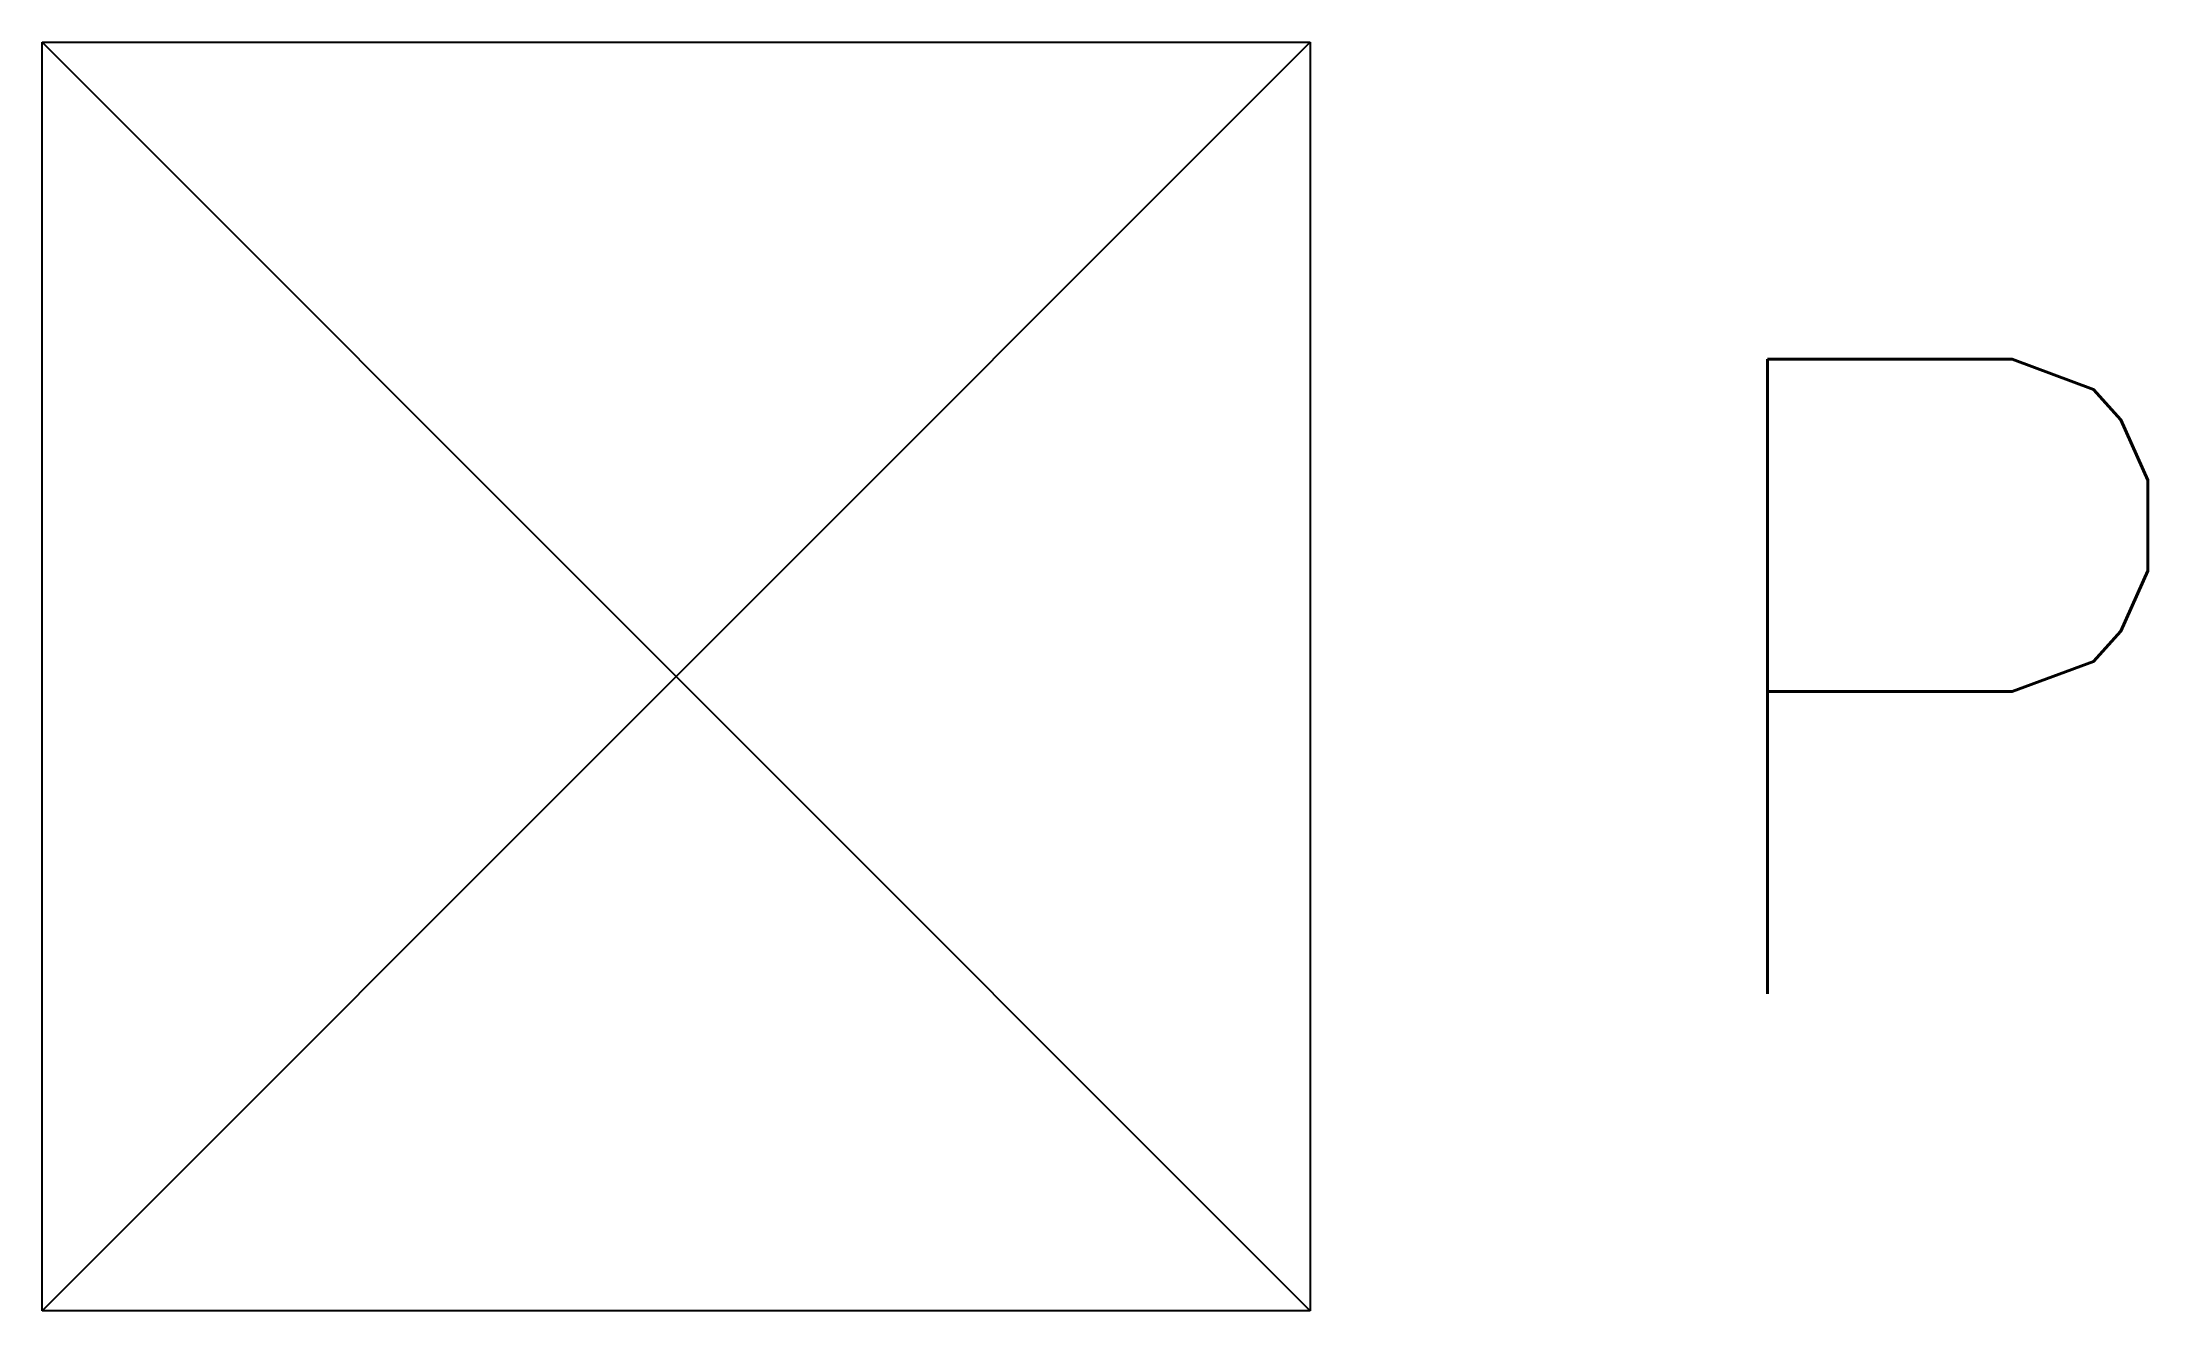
# Model space of a CAD drawing. Header units: metres. Extents: x -27764.12 to -27759.13, y 32263.5 to 32266.5.
import ezdxf
from ezdxf.enums import TextEntityAlignment as Align

# ---------------------------------------------------------------- set-up
doc = ezdxf.new("R2010")
doc.units = ezdxf.units.M
doc.styles.add('ROMANS', font='romans', dxfattribs={"height": 1.5})

# ---------------------------------------------------------------- blocks, each defined once
blk = doc.blocks.new('354100')
for p, q in [((-1.5, -1.5), (1.5, 1.5)), ((-1.5, 1.5), (1.5, -1.5)), ((-1.5, 1.5), (1.5, 1.5)), ((-1.5, -1.5), (-1.5, 1.5)), ((1.5, 1.5), (1.5, -1.5)), ((1.5, -1.5), (-1.5, -1.5))]:
    blk.add_line(p, q)
at = {"style": 'ROMANS'}
blk.add_text('P', height=1.5, dxfattribs=at).set_placement((3, 0), align=Align.MIDDLE)

msp = doc.modelspace()

# ---------------------------------------------------------------- block references
msp.add_blockref('354100', (-27762.6162, 32264.9979))

doc.saveas('drawing.dxf')
